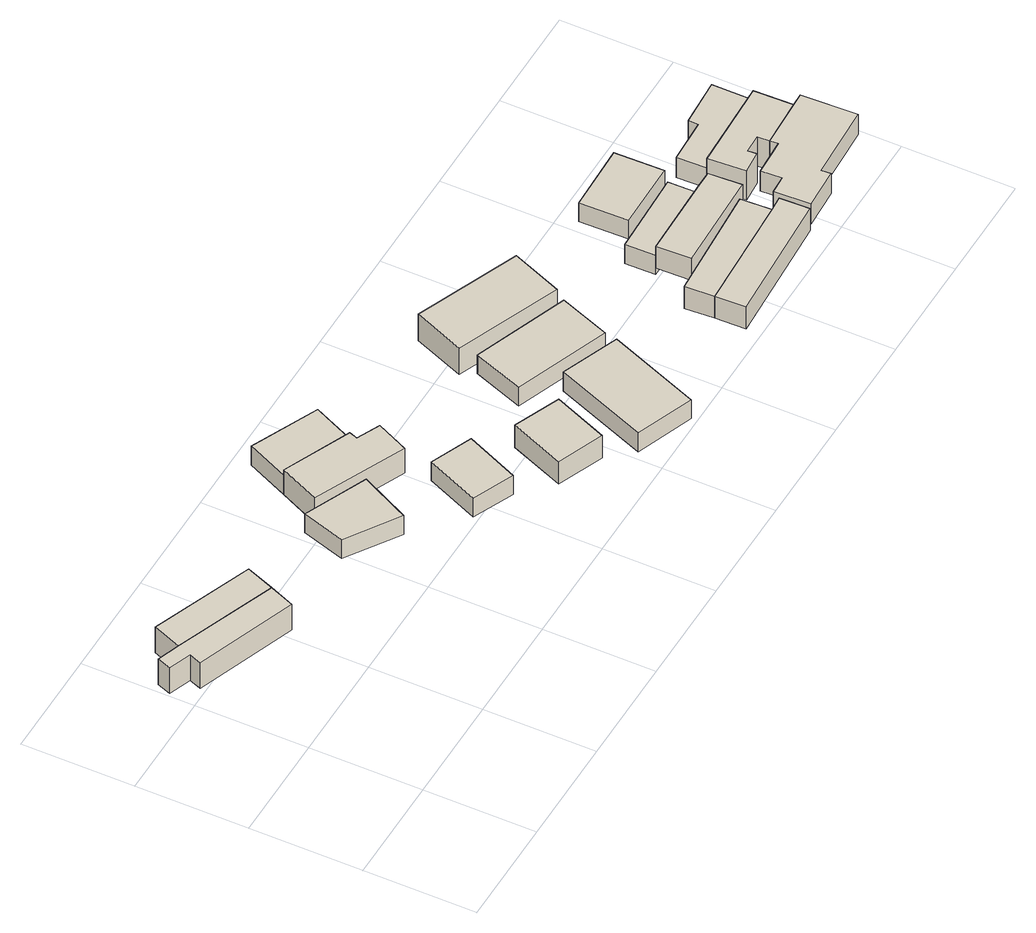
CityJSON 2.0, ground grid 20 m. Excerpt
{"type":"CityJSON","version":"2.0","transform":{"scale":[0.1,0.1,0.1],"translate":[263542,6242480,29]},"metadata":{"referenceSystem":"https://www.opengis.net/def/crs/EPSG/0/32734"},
"CityObjects":{
"building1":{"type":"Building","attributes":{"address":"38 Upper Warwick Street Woodstock Cape Town","building":"house","building:levels":"1","footprint":{"type":"Polygon"},"plus_code":"CGXQXCXW+XPV","ground_height":31.04,"building_height":4.1,"roof_height":35.14},"geometry":[{"type":"Solid","lod":"1","boundaries":[[[[0,1,2,3]],[[1,4,5,2]],[[4,6,7,5]],[[6,8,9,7]],[[8,10,11,9]],[[10,12,13,11]],[[12,0,3,13]],[[3,2,5,7,9,11,13]],[[12,10,8,6,4,1,0]]]]}]},
"building2":{"type":"Building","attributes":{"address":"36 Upper Warwick Street Woodstock Cape Town","building":"house","building:levels":"1","footprint":{"type":"Polygon"},"plus_code":"CGXVX6XV+XVR","ground_height":31.04,"building_height":4.1,"roof_height":35.14},"geometry":[{"type":"Solid","lod":"1","boundaries":[[[[0,14,15,3]],[[14,16,17,15]],[[16,1,2,17]],[[1,0,3,2]],[[3,15,17,2]],[[1,16,14,0]]]]}]},
"building3":{"type":"Building","attributes":{"address":"Upper Warwick Street Woodstock Cape Town","building":"house","building:levels":"1","footprint":{"type":"Polygon"},"plus_code":"CJX8XVX3+X5R","ground_height":30.44,"building_height":4.1,"roof_height":34.54},"geometry":[{"type":"Solid","lod":"1","boundaries":[[[[18,19,20,21]],[[19,22,23,20]],[[22,24,25,23]],[[24,18,21,25]],[[21,20,23,25]],[[24,22,19,18]]]]}]},
"building4":{"type":"Building","attributes":{"address":"Upper Warwick Street Woodstock Cape Town","building":"house","building:levels":"1","footprint":{"type":"Polygon"},"plus_code":"CJXQXRXH+XJW","ground_height":30.44,"building_height":4.1,"roof_height":34.54},"geometry":[{"type":"Solid","lod":"1","boundaries":[[[[26,27,28,29,30,31]],[[27,32,33,29,28]],[[32,34,35,33]],[[34,36,37,35]],[[36,38,39,37]],[[38,26,31,30,39]],[[30,29,33,35,37,39]],[[38,36,34,32,27,26]]]]}]},
"building5":{"type":"Building","attributes":{"address":"Woodstock Cape Town","building":"house","building:levels":"1","footprint":{"type":"Polygon"},"plus_code":"CMX5XGX8+XMV","ground_height":30.44,"building_height":4.1,"roof_height":34.54},"geometry":[{"type":"Solid","lod":"1","boundaries":[[[[40,41,42,43]],[[41,44,45,42]],[[44,46,47,45]],[[46,40,43,47]],[[43,42,45,47]],[[46,44,41,40]]]]}]},
"building6":{"type":"Building","attributes":{"address":"Upper Warwick Street Woodstock Cape Town","building":"house","building:levels":"1","footprint":{"type":"Polygon"},"plus_code":"CJXVXCX7+XJW","ground_height":29.15,"building_height":4.1,"roof_height":33.25},"geometry":[{"type":"Solid","lod":"1","boundaries":[[[[27,26,31,28]],[[26,48,49,31]],[[48,50,51,49]],[[50,27,28,51]],[[28,31,49,51]],[[50,48,26,27]]]]}]},
"building7":{"type":"Building","attributes":{"address":"Woodstock Cape Town","building":"house","building:levels":"1","footprint":{"type":"Polygon"},"plus_code":"CMXRXGXP+X5W","ground_height":31.17,"building_height":4.1,"roof_height":35.27},"geometry":[{"type":"Solid","lod":"1","boundaries":[[[[52,53,54,55]],[[53,56,57,54]],[[56,58,59,57]],[[58,52,55,59]],[[55,54,57,59]],[[58,56,53,52]]]]}]},
"building8":{"type":"Building","attributes":{"address":"Ravenscraig Road Woodstock Cape Town","building":"house","building:levels":"1","footprint":{"type":"Polygon"},"plus_code":"CPXGX3XV+XRV","ground_height":31.17,"building_height":4.1,"roof_height":35.27},"geometry":[{"type":"Solid","lod":"1","boundaries":[[[[60,61,62,63]],[[61,64,65,62]],[[64,66,67,65]],[[66,60,63,67]],[[63,62,65,67]],[[66,64,61,60]]]]}]},
"building9":{"type":"Building","attributes":{"address":"Ravenscraig Road Woodstock Cape Town","building":"house","building:levels":"1","footprint":{"type":"Polygon"},"plus_code":"CPXJXVXC+XCR","ground_height":30.36,"building_height":4.1,"roof_height":34.46},"geometry":[{"type":"Solid","lod":"1","boundaries":[[[[68,69,70,71]],[[69,72,73,70]],[[72,74,75,73]],[[74,68,71,75]],[[71,70,73,75]],[[74,72,69,68]]]]}]},
"building10":{"type":"Building","attributes":{"address":"Ravenscraig Road Woodstock Cape Town","building":"house","building:levels":"1","footprint":{"type":"Polygon"},"plus_code":"CPXRXRX2+X4V","ground_height":30.78,"building_height":4.1,"roof_height":34.88},"geometry":[{"type":"Solid","lod":"1","boundaries":[[[[76,77,78,79]],[[77,80,81,78]],[[80,82,83,81]],[[82,76,79,83]],[[79,78,81,83]],[[82,80,77,76]]]]}]},
"building11":{"type":"Building","attributes":{"address":"19 Ravenscraig Road Woodstock Cape Town","building":"house","building:levels":"1","footprint":{"type":"Polygon"},"plus_code":"CRX6XCX5+XPX","ground_height":32.92,"building_height":4.1,"roof_height":37.02},"geometry":[{"type":"Solid","lod":"1","boundaries":[[[[84,85,86,87]],[[85,88,89,86]],[[88,90,91,89]],[[90,92,93,91]],[[92,84,87,93]],[[87,86,89,91,93]],[[92,90,88,85,84]]]]}]},
"building12":{"type":"Building","attributes":{"address":"17 Ravenscraig Road Woodstock Cape Town","building":"house","building:levels":"1","footprint":{"type":"Polygon"},"plus_code":"CRX4XRXG+XFR","ground_height":32.92,"building_height":4.1,"roof_height":37.02},"geometry":[{"type":"Solid","lod":"1","boundaries":[[[[84,92,93,87]],[[92,94,95,93]],[[94,96,97,95]],[[96,84,87,97]],[[87,93,95,97]],[[96,94,92,84]]]]}]},
"building13":{"type":"Building","attributes":{"address":"15 Ravenscraig Road Woodstock Cape Town","building":"house","building:levels":"1","footprint":{"type":"Polygon"},"plus_code":"CRX9X2X5+X2X","ground_height":32.92,"building_height":4.1,"roof_height":37.02},"geometry":[{"type":"Solid","lod":"1","boundaries":[[[[98,99,100,101,102,103]],[[99,104,105,101,100]],[[104,106,107,105]],[[106,108,109,107]],[[108,98,103,102,109]],[[102,101,105,107,109]],[[108,106,104,99,98]]]]}]},
"building14":{"type":"Building","attributes":{"address":"13 Ravenscraig Road Woodstock Cape Town","building":"house","building:levels":"1","footprint":{"type":"Polygon"},"plus_code":"CRX7XGX6+XRR","ground_height":30.94,"building_height":4.1,"roof_height":35.04},"geometry":[{"type":"Solid","lod":"1","boundaries":[[[[110,111,112,103]],[[111,113,114,112]],[[113,115,100,114]],[[115,110,103,100]],[[103,112,114,100]],[[115,113,111,110]]]]}]},
"building15":{"type":"Building","attributes":{"address":"11 Ravenscraig Road Woodstock Cape Town","building":"house","building:levels":"1","footprint":{"type":"Polygon"},"plus_code":"CRXCXVX2+X6X","ground_height":30.94,"building_height":4.1,"roof_height":35.04},"geometry":[{"type":"Solid","lod":"1","boundaries":[[[[116,117,118,119]],[[117,120,121,118]],[[120,122,123,121]],[[122,116,119,123]],[[119,118,121,123]],[[122,120,117,116]]]]}]},
"building16":{"type":"Building","attributes":{"address":"8 Park Road Woodstock Cape Town","building":"house","building:levels":"1","footprint":{"type":"Polygon"},"plus_code":"CVX9X9XJ+XPR","ground_height":33.24,"building_height":4.1,"roof_height":37.34},"geometry":[{"type":"Solid","lod":"1","boundaries":[[[[124,125,126,127]],[[125,128,129,126]],[[128,130,131,129]],[[130,132,133,131]],[[132,134,135,133]],[[134,136,137,135]],[[136,138,139,137]],[[138,140,141,139]],[[140,142,143,141]],[[142,144,145,143]],[[144,124,127,145]],[[127,126,129,131,133,135,137,139,141,143,145]],[[144,142,140,138,136,134,132,130,128,125,124]]]]}]},
"building17":{"type":"Building","attributes":{"address":"6 Park Road Woodstock Cape Town","building":"house","building:levels":"1","footprint":{"type":"Polygon"},"plus_code":"CVX8XRXV+XJW","ground_height":33.24,"building_height":4.1,"roof_height":37.34},"geometry":[{"type":"Solid","lod":"1","boundaries":[[[[146,147,148,127]],[[147,149,150,151,148]],[[149,152,153,154,151,150]],[[152,155,156,154,153]],[[155,157,158,156]],[[157,159,160,158]],[[159,161,126,160]],[[161,146,127,126]],[[127,148,151,154,156,158,160,126]],[[161,159,157,155,152,149,147,146]]]]}]},
"building18":{"type":"Building","attributes":{"address":"4 Park Road Woodstock Cape Town","building":"house","building:levels":"1","footprint":{"type":"Polygon"},"plus_code":"CVX8XMXH+X2V","ground_height":31.2,"building_height":4.1,"roof_height":35.3},"geometry":[{"type":"Solid","lod":"1","boundaries":[[[[147,162,163,164]],[[162,165,166,163]],[[165,167,168,166]],[[167,169,170,168]],[[169,149,150,170]],[[149,147,164,150]],[[164,163,166,168,170,150]],[[149,169,167,165,162,147]]]]}]}
},
"vertices":[
[233,387,5],[52,456,5],[52,456,61],[233,387,61],[12,470,5],[12,470,61],[3,445,5],[3,445,61],[43,430,5],[43,430,61],[35,408,5],[35,408,61],[215,342,5],[215,342,61],
[253,438,5],[253,438,61],[72,507,5],[72,507,61],
[406,420,14],[382,342,14],[382,342,55],[406,420,55],[474,282,14],[474,282,55],[518,371,14],[518,371,55],
[597,441,1],[477,494,1],[477,494,42],[477,494,55],[597,441,55],[597,441,42],[444,422,1],[444,422,55],[606,349,1],[606,349,55],[633,407,1],[633,407,55],[592,426,1],[592,426,55],
[631,172,14],[673,268,14],[673,268,55],[631,172,55],[599,299,14],[599,299,55],[558,204,14],[558,204,55],
[631,515,1],[631,515,42],[511,569,1],[511,569,42],
[806,184,14],[724,218,14],[724,218,63],[806,184,63],[684,120,14],[684,120,63],[766,87,14],[766,87,63],
[965,166,22],[862,206,22],[862,206,63],[965,166,63],[797,40,22],[797,40,63],[900,1,22],[900,1,63],
[976,192,14],[1010,282,14],[1010,282,55],[976,192,55],[841,345,14],[841,345,55],[807,255,14],[807,255,55],
[1022,300,1],[1059,391,1],[1059,391,59],[1022,300,59],[874,466,1],[874,466,59],[837,375,1],[837,375,59],
[1104,67,32],[1106,13,32],[1106,13,80],[1104,67,80],[1344,25,32],[1344,25,80],[1342,79,32],[1342,79,80],[1315,77,32],[1315,77,80],
[1312,132,32],[1312,132,80],[1101,119,32],[1101,119,80],
[1312,202,32],[1159,199,32],[1159,199,60],[1159,199,80],[1312,202,80],[1312,202,60],[1161,137,32],[1161,137,80],[1342,143,32],[1342,143,80],[1339,202,32],[1339,202,80],
[1312,202,18],[1311,258,18],[1311,258,60],[1158,253,18],[1158,253,60],[1159,199,18],
[1208,272,19],[1331,274,19],[1331,274,60],[1208,272,60],[1329,362,19],[1329,362,60],[1206,359,19],[1206,359,60],
[1532,153,39],[1444,149,39],[1444,149,83],[1532,153,83],[1445,134,39],[1445,134,83],[1379,131,39],[1379,131,83],[1381,94,39],[1381,94,83],[1348,92,39],[1348,92,83],[1351,27,39],[1351,27,83],[1425,31,39],[1425,31,83],[1424,48,39],[1424,48,83],[1560,54,39],[1560,54,83],[1556,154,39],[1556,154,83],
[1532,153,19],[1530,223,19],[1530,223,83],[1364,217,19],[1364,217,63],[1364,217,83],[1369,150,19],[1369,150,63],[1369,150,83],[1410,153,19],[1410,153,83],[1409,169,19],[1409,169,83],[1443,170,19],[1443,170,83],[1444,149,19],
[1530,296,19],[1530,296,63],[1530,223,63],[1443,291,19],[1443,291,63],[1442,273,19],[1442,273,63],[1362,270,19],[1362,270,63]
]}
